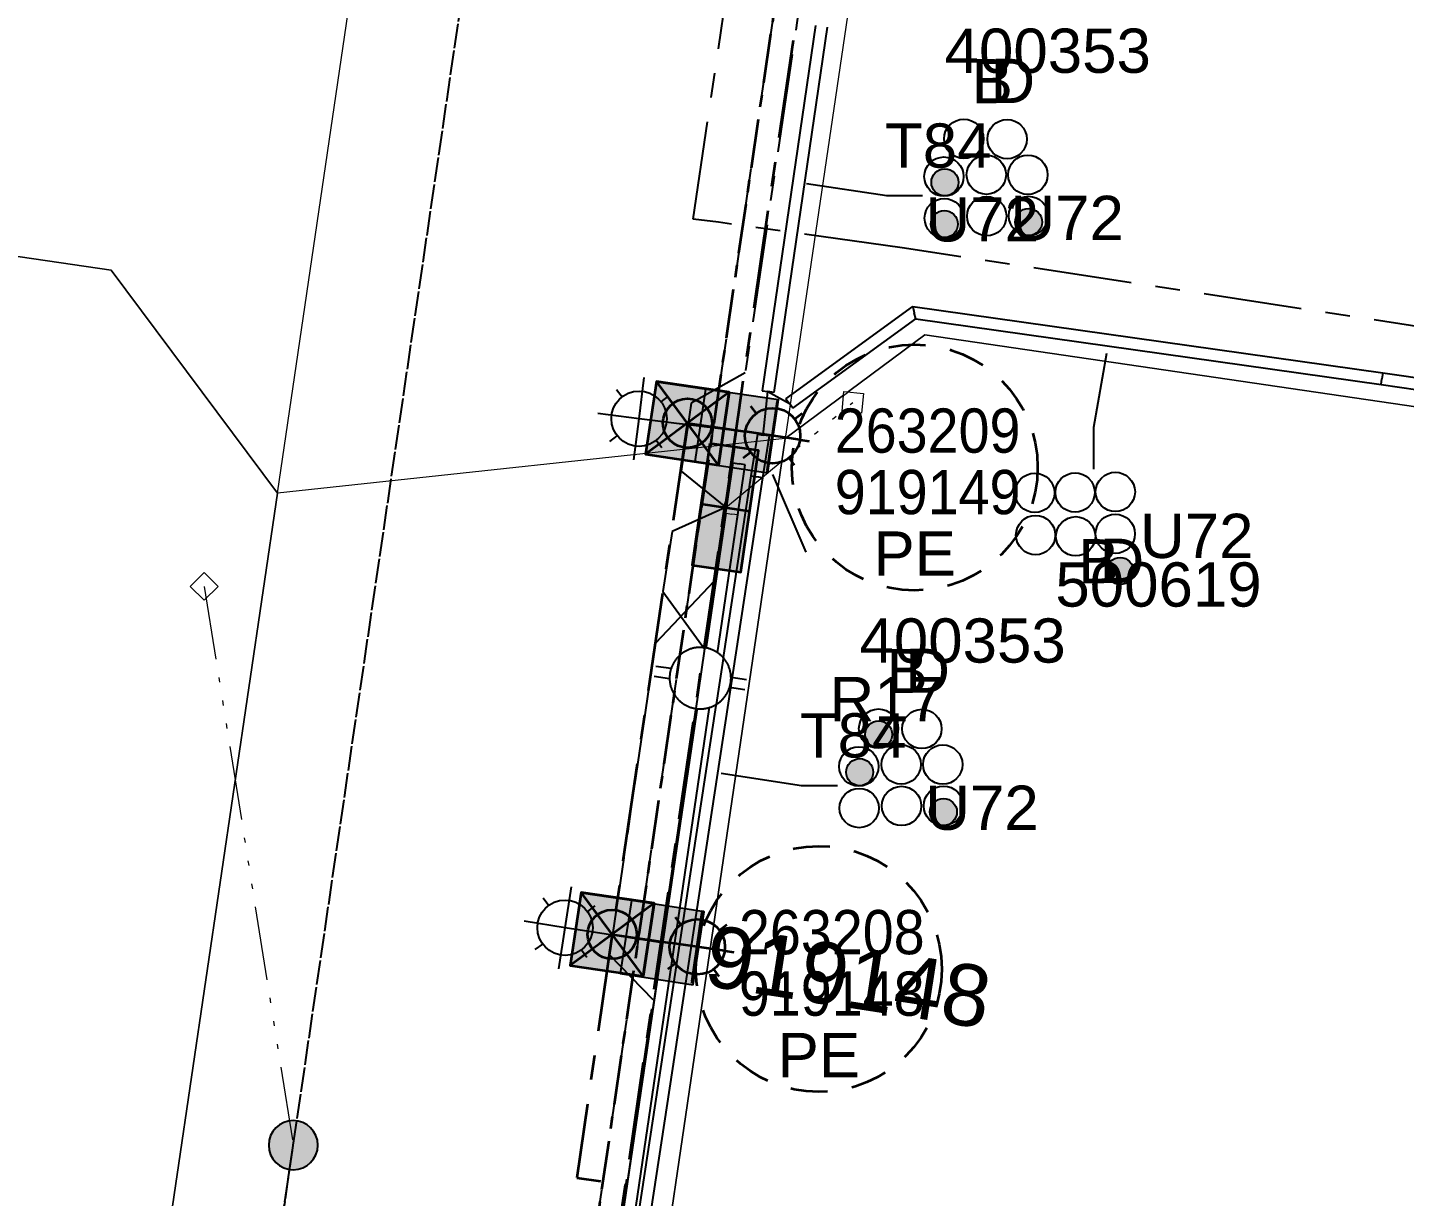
# Model space of a CAD drawing. Header units: metres. Extents: x 302924 to 304532, y 6268290 to 6269135.
# Drawn here: x 304173.9 to 304229.9, y 6268747.4 to 6268795 of the extents above; entities that cross this region are included whole.
import ezdxf
from ezdxf.enums import TextEntityAlignment as Align

# ---------------------------------------------------------------- set-up
doc = ezdxf.new("R2010")
doc.units = ezdxf.units.M
for name, pattern in [('Cable Exist OH', [1, 1, 0]), ('Cable Exist UG', [7, 4, -1, 1, -1]), ('Dash', [5, 3, -2]), ('PHANTOMX2', [6.6, 3, -0.75, 0.2, -0.75, 0.2, -0.75, 0.2, -0.75])]:
    doc.linetypes.add(name, pattern=pattern)
doc.layers.get('0').update_dxf_attribs({"color": 6})
for name, color, linetype, lineweight in [('_User Miscellaneous1', 30, 'Continuous', 13), ('_User Miscellaneous5', 121, 'Continuous', 13), ('_User_HV_Exist', 1, 'Continuous', 35), ('_User_LV_Exist', 5, 'Continuous', 35), ('_User_SL_Exist', 4, 'Continuous', 35), ('Cadastre Roads_SP_EXT', 218, 'Continuous', 15), ('Mains_HV_EXT', 13, 'Continuous', 25), ('Mains_LV_EXT', 163, 'Continuous', 25), ('Mains_LV_SL_EXT', 135, 'Continuous', 25), ('Mains_SL_EXT', 131, 'Continuous', 25), ('Services_SP_EXT', 42, 'PHANTOMX2', 20)]:
    doc.layers.add(name, color=color, linetype=linetype, lineweight=lineweight)
for name, color, linetype in [('Duct_SP_EXT', 30, 'Continuous'), ('Equip_LV_EXT', 7, 'Continuous'), ('Equip_SP_SL_EXT', 7, 'Continuous'), ('SupportsOH_SP_TR_HV_LV_SL_EXT', 7, 'Continuous'), ('SupportsUG_SP_LV_EXT', 7, 'Continuous'), ('SupportsUG_SP_LV_SL_EXT', 7, 'Continuous'), ('Trench_SP_EXT', 7, 'Continuous')]:
    doc.layers.add(name, color=color, linetype=linetype)
doc.styles.add('COLUMN_LABEL', font='arial.ttf', dxfattribs={"height": 2})
doc.styles.add('POLE_LABEL', font='arial.ttf', dxfattribs={"height": 2})
doc.styles.add('SL_LABEL', font='arial.ttf', dxfattribs={"height": 2})
doc.styles.get("Standard").update_dxf_attribs({"font": 'arial.ttf'})

# ---------------------------------------------------------------- blocks, each defined once
blk = doc.blocks.new('COLUMN_EXT')
blk.add_hatch(color=256).paths.add_polyline_path([(1.5, -1.5), (1.5, 1.5), (-1.5, 1.5), (-1.5, -1.5)])
blk.add_lwpolyline([(1.5, 1.5), (-1.5, 1.5), (-1.5, -1.5), (1.5, -1.5)], close=True)
at = {"flags": 1}
blk.add_attdef('Z', (-1.813, 2.351), '', height=0.2, rotation=180, dxfattribs=at)
at = {"flags": 9}
for tag, p in [('STREETNAME', (-1.813, 1.6)), ('SUBURB', (-1.813, 1.8)), ('NOTES', (-1.813, 2)), ('LOCATION', (-1.813, 1.4)), ('LEGEND', (-1.813, 1.2)), ('OWNED_BY', (-1.813, 0.6)), ('USAGE', (-1.813, 1)), ('STATE', (-1.813, 0.8)), ('COLUMN_TYPE', (-1.813, 0.4))]:
    blk.add_attdef(tag, text='', height=0.2, rotation=180, dxfattribs=at).set_placement(p, align=Align.MIDDLE_LEFT)
for tag, style, p in [('STRUCTURE_PLANT_NUMBER', 'POLE_LABEL', (-1.813, -0.031)), ('STREET_CODE', 'COLUMN_LABEL', (-1.813, 0.2))]:
    blk.add_attdef(tag, text='', height=0.2, rotation=180, dxfattribs=dict(at, style=style)).set_placement(p, align=Align.MIDDLE_LEFT)
at = {"style": 'COLUMN_LABEL', "width": 0.9, "flags": 8}
blk.add_attdef('ASSET_NUM', text='', height=2, rotation=270, dxfattribs=at).set_placement((2, -4), align=Align.MIDDLE_LEFT)
blk = doc.blocks.new('PILLAR_EXT')
blk.add_hatch(color=256).paths.add_polyline_path([(-2.5, 1), (-2.5, -1), (2.5, -1), (2.5, 1)])
for p, q in [((0, 1), (0, -1)), ((-2.5, 0), (2.5, 0))]:
    blk.add_line(p, q)
at = {"ltscale": 10}
blk.add_line((2.5, 0), (-2.5, 0), dxfattribs=at)
blk.add_lwpolyline([(-2.5, -1), (-1.25, -1), (1.25, -1), (2.5, -1), (2.5, 1), (-2.5, 1)], close=True)
at = {"width": 0.9, "flags": 8}
blk.add_attdef('ASSET_NUM', text='', height=2, rotation=90, dxfattribs=at).set_placement((-2, 4), align=Align.MIDDLE_LEFT)
for tag, p, flags in [('OWNED_BY', (0, -0.2), 9), ('STATE', (0, -0.4), 9), ('SUPPORT_TYPE', (0, -0.6), 9), ('USAGE', (0, -0.8), 9), ('LEGEND', (0, -1), 9), ('LOCATION', (0, -1.2), 9), ('STREETNAME', (0, -1.8), 9), ('NOTES', (0, -1.4), 9), ('PARENT', (0, -1.6), 9), ('SUBURB', (0, -2), 1)]:
    blk.add_attdef(tag, p, '', height=0.2, dxfattribs=dict(flags=flags))
blk = doc.blocks.new('DUCT_EXT')
blk.add_circle((0, 0.8), 0.8)
at = {"flags": 1}
blk.add_attdef('Z', (0, 0), '', height=0.2, dxfattribs=at)
at = {"flags": 9}
for tag, p in [('DUCT_CODE', (0, 0)), ('XSECT_TYPE', (0, -0.2)), ('STATE', (0, -0.6)), ('FB_REFERENCE', (0, -0.4)), ('NOTES', (0, -0.8))]:
    blk.add_attdef(tag, text='', height=0.2, dxfattribs=at).set_placement(p, align=Align.MIDDLE_LEFT)
blk = doc.blocks.new('*U496')
at = {"transparency": 33554687, "width": 0.9}
blk.add_attdef('LNUMBER', text='', height=1, rotation=171.1839, dxfattribs=at).set_placement((-6.764, 2.061), align=Align.MIDDLE_LEFT)
at = {"transparency": 33554687, "flags": 9}
for tag, p in [('LRATECODE', (-7.4, 0)), ('LOUTREACHVOCAB', (-7.2, 0)), ('LOUTREACH', (-7, 0)), ('LANTNUMBER', (-6.6, 0)), ('LNEW', (-6.4, 0)), ('LMASTVOCAB', (-6.2, 0)), ('LMAST', (-6, 0)), ('STATE', (-2, 0)), ('OWNED_BY', (-1.8, 0)), ('ORIENTATION', (-1.6, 0)), ('OPERATING_VOLTAGE', (-1.4, 0)), ('NO_PHASES', (-1.2, 0)), ('LANTERN_TYPE', (-1, 0)), ('LANTERN_PURPOSE', (-0.8, 0)), ('CONTROL_TYPE', (-0.6, 0)), ('CONSTRUCTED_VOLTAGE', (-0.4, 0))]:
    blk.add_attdef(tag, text='', height=0.001, rotation=270, dxfattribs=at).set_placement(p, align=Align.MIDDLE_LEFT)
at = {"transparency": 33554687, "style": 'SL_LABEL', "flags": 9}
blk.add_attdef('STREET_CODE', text='', height=0.001, rotation=270, dxfattribs=at).set_placement((0.001, 0), align=Align.MIDDLE_LEFT)
at = {"transparency": 33554687, "flags": 1}
blk.add_attdef('Z', (0, 0), '', height=0.001, rotation=270, dxfattribs=at)
at = {"transparency": 33554687, "flags": 9}
for tag, p in [('LREMOVE', (0, -7.6)), ('LREPLACE', (0, -7.8)), ('LTYPE', (0, -8)), ('LTYPEVOCAB', (0, -8.2)), ('LEGEND', (0, -8.4)), ('SUBURB', (0, -8.6)), ('STREETNAME', (0, -8.8)), ('LOCATION', (0, -9)), ('NOTES', (0, -9.2)), ('MAINTAINED_BY', (0, -9.863))]:
    blk.add_attdef(tag, text='', height=0.001, dxfattribs=at).set_placement(p, align=Align.MIDDLE_LEFT)
blk.add_attdef('OPERATED_BY', (0, -9.607), '', height=0.001, dxfattribs=at)
at = {"transparency": 33554687}
blk.add_wipeout([(-5.62, 0.872), (-4.838, 1.824), (-3.694, 2.281), (-2.742, 1.499), (-2.285, 0.355), (-3.067, -0.598), (-4.211, -1.055), (-5.163, -0.273)], dxfattribs=at)
for p, q in [((-3.953, 0.613), (-3.694, 2.281)), ((-4.838, 1.824), (-4.617, 1.521)), ((-2.742, 1.499), (-3.045, 1.277)), ((-3.953, 0.613), (-5.62, 0.872)), ((-4.211, -1.055), (-3.953, 0.613)), ((0, 0), (-3.953, 0.613)), ((-5.163, -0.273), (-4.861, -0.051)), ((-3.067, -0.598), (-3.289, -0.295))]:
    blk.add_line(p, q, dxfattribs=at)
blk.add_circle((-3.953, 0.613), 1.125, dxfattribs=at)
at = {"transparency": 33554687, "flags": 9}
for tag, p in [('LLAMPVOCAB', (-5.8, 0)), ('LLAMP', (-5.6, 0)), ('LEXIST', (-5.4, 0)), ('LCHARGE3PERCENT', (-5.2, 0)), ('LCHARGE3', (-5, 0)), ('LCHARGE2PERCENT', (-4.8, 0)), ('LCHARGE2', (-4.6, 0)), ('LCHARGE1PERCENT', (-4.4, 0)), ('LCHARGE1', (-4.2, 0)), ('LCATEGORY', (-4, 0)), ('LBRACKETVOCAB', (-3.8, 0)), ('LBRACKET', (-3.6, 0)), ('LKINGHEIGHT', (-3.4, 0)), ('CREPLACE', (-3.2, 0)), ('CREMOVE', (-3, 0)), ('CNUMBER', (-2.8, 0)), ('CNEW', (-2.6, 0)), ('CEXIST', (-2.4, 0)), ('USAGE', (-2.2, 0))]:
    blk.add_attdef(tag, text='', height=0.001, rotation=270, dxfattribs=at).set_placement(p, align=Align.MIDDLE_LEFT)
blk = doc.blocks.new('*U381')
at = {"width": 0.9}
blk.add_attdef('LNUMBER', text='', height=1, rotation=172.8975, dxfattribs=at).set_placement((-6.823, 1.858), align=Align.MIDDLE_LEFT)
at = {"flags": 9}
for tag, p in [('LRATECODE', (-7.4, 0)), ('LOUTREACHVOCAB', (-7.2, 0)), ('LOUTREACH', (-7, 0)), ('LANTNUMBER', (-6.6, 0)), ('LNEW', (-6.4, 0)), ('LMASTVOCAB', (-6.2, 0)), ('LMAST', (-6, 0)), ('STATE', (-2, 0)), ('OWNED_BY', (-1.8, 0)), ('ORIENTATION', (-1.6, 0)), ('OPERATING_VOLTAGE', (-1.4, 0)), ('NO_PHASES', (-1.2, 0)), ('LANTERN_TYPE', (-1, 0)), ('LANTERN_PURPOSE', (-0.8, 0)), ('CONTROL_TYPE', (-0.6, 0)), ('CONSTRUCTED_VOLTAGE', (-0.4, 0))]:
    blk.add_attdef(tag, text='', height=0.001, rotation=270, dxfattribs=at).set_placement(p, align=Align.MIDDLE_LEFT)
at = {"style": 'SL_LABEL', "flags": 9}
blk.add_attdef('STREET_CODE', text='', height=0.001, rotation=270, dxfattribs=at).set_placement((0.001, 0), align=Align.MIDDLE_LEFT)
at = {"flags": 1}
blk.add_attdef('Z', (0, 0), '', height=0.001, rotation=270, dxfattribs=at)
at = {"flags": 9}
for tag, p in [('LREMOVE', (0, -7.6)), ('LREPLACE', (0, -7.8)), ('LTYPE', (0, -8)), ('LTYPEVOCAB', (0, -8.2)), ('LEGEND', (0, -8.4)), ('SUBURB', (0, -8.6)), ('STREETNAME', (0, -8.8)), ('LOCATION', (0, -9)), ('NOTES', (0, -9.2)), ('MAINTAINED_BY', (0, -9.863))]:
    blk.add_attdef(tag, text='', height=0.001, dxfattribs=at).set_placement(p, align=Align.MIDDLE_LEFT)
blk.add_attdef('OPERATED_BY', (0, -9.607), '', height=0.001, dxfattribs=at)
at = {"transparency": 33554687}
blk.add_wipeout([(-5.644, 0.703), (-4.891, 1.678), (-3.761, 2.169), (-2.786, 1.416), (-2.295, 0.286), (-3.048, -0.689), (-4.178, -1.18), (-5.153, -0.427)], dxfattribs=at)
for p, q in [((-3.969, 0.495), (-3.761, 2.169)), ((-4.891, 1.678), (-4.66, 1.382)), ((-2.786, 1.416), (-3.082, 1.186)), ((-3.969, 0.495), (-5.644, 0.703)), ((-4.178, -1.18), (-3.969, 0.495)), ((0, 0), (-3.969, 0.495)), ((-5.153, -0.427), (-4.857, -0.196)), ((-3.048, -0.689), (-3.278, -0.393))]:
    blk.add_line(p, q)
blk.add_circle((-3.969, 0.495), 1.125)
at = {"flags": 9}
for tag, p in [('LLAMPVOCAB', (-5.8, 0)), ('LLAMP', (-5.6, 0)), ('LEXIST', (-5.4, 0)), ('LCHARGE3PERCENT', (-5.2, 0)), ('LCHARGE3', (-5, 0)), ('LCHARGE2PERCENT', (-4.8, 0)), ('LCHARGE2', (-4.6, 0)), ('LCHARGE1PERCENT', (-4.4, 0)), ('LCHARGE1', (-4.2, 0)), ('LCATEGORY', (-4, 0)), ('LBRACKETVOCAB', (-3.8, 0)), ('LBRACKET', (-3.6, 0)), ('LKINGHEIGHT', (-3.4, 0)), ('CREPLACE', (-3.2, 0)), ('CREMOVE', (-3, 0)), ('CNUMBER', (-2.8, 0)), ('CNEW', (-2.6, 0)), ('CEXIST', (-2.4, 0)), ('USAGE', (-2.2, 0))]:
    blk.add_attdef(tag, text='', height=0.001, rotation=270, dxfattribs=at).set_placement(p, align=Align.MIDDLE_LEFT)
blk = doc.blocks.new('CCP_EXT')
at = {"flags": 9}
for tag, p in [('OWNED_BY', (0, -1)), ('USAGE', (0, -1.2)), ('LEGEND', (0, -1.4)), ('LIFE_SUPPORT', (0, -1.6)), ('STATE', (0, -1.8)), ('NOTES', (0, -2))]:
    blk.add_attdef(tag, text='', height=0.2, dxfattribs=at).set_placement(p, align=Align.MIDDLE_LEFT)
at = {"transparency": 33554687}
blk.add_wipeout([(0, 0.566), (0.566, 0), (0, -0.566), (-0.566, 0)], dxfattribs=at)
blk.add_lwpolyline([(-0.566, 0), (0, 0.566), (0.566, 0), (0, -0.566), (-0.566, 0)])
at = {"flags": 1}
blk.add_attdef('Z', (0, 0), '', height=0.2, dxfattribs=at)
at = {"flags": 9}
for tag, p in [('CCP_TYPE', (0, 0)), ('OPERATING_VOLTAGE', (0, -0.6)), ('CONSTRUCTED_VOLTAGE', (0, -0.2)), ('NO_PHASES', (0, -0.4)), ('ORIENTATION', (0, -0.8))]:
    blk.add_attdef(tag, text='', height=0.2, dxfattribs=at).set_placement(p, align=Align.MIDDLE_LEFT)
blk = doc.blocks.new('POLE_EXT')
blk.add_hatch(color=256).paths.add_polyline_path([(-1, 0, 1), (1, 0, 1)])
blk.add_lwpolyline([(-1, 0, 1), (1, 0, 1)], format="xyb", close=True)
at = {"flags": 8}
blk.add_attdef('pNumber', text='', height=2, dxfattribs=at).set_placement((2.5, 2.5), align=Align.MIDDLE_CENTER)
at = {"style": 'POLE_LABEL', "flags": 9}
for tag, p in [('STRUCTURE_PLANT_NUMBER', (1.355, 0.028)), ('STREET_CODE', (1.355, -0.2))]:
    blk.add_attdef(tag, text='', height=0.2, dxfattribs=at).set_placement(p, align=Align.MIDDLE_LEFT)
at = {"flags": 9}
for tag, p in [('OWNED_BY', (1.355, -0.4)), ('PARENT', (1.355, -0.6)), ('SPECIAL_USE', (1.355, -0.8)), ('STATE', (1.355, -1)), ('USAGE', (1.355, -1.2)), ('cLV', (1.355, -1.4)), ('hDepth', (1.355, -1.6)), ('cHV', (1.355, -2)), ('hDia', (1.355, -1.8)), ('LBRACKET', (1.355, -2.2)), ('LExisting', (1.355, -2.4)), ('LANTNUMBER', (1.355, -2.6)), ('LOther', (1.355, -2.8)), ('cLinedev', (1.355, -3.4)), ('LRemove', (1.355, -3)), ('LEGEND', (1.355, -3.2)), ('pExisting', (1.355, -3.8)), ('LOCATION', (1.355, -3.6)), ('PFNUMBER', (1.355, -4)), ('pFooting', (1.355, -4.4)), ('NEWPFNUMBER', (1.355, -4.2)), ('pNew', (1.355, -4.6)), ('pRelocate', (1.355, -5)), ('pRemove', (1.355, -5.2)), ('pReplace', (1.355, -5.4)), ('pStay', (1.355, -5.6)), ('cspan', (1.355, -6)), ('STREETNAME', (1.355, -6.2)), ('pType', (1.355, -5.8)), ('SUBURB', (1.355, -6.4)), ('NOTES', (1.355, -6.6)), ('MAINTAINED_BY', (1.355, -6.814)), ('OPERATED_BY', (1.355, -7.014))]:
    blk.add_attdef(tag, text='', height=0.2, dxfattribs=at).set_placement(p, align=Align.MIDDLE_LEFT)
at = {"flags": 1}
blk.add_attdef('Z', (1.355, -7.328), '', height=0.2, dxfattribs=at)
blk = doc.blocks.new('LV_UG_LINKS_OPEN_EXT')
at = {"layer": 'Equip_LV_EXT'}
for tag, height, flags, p in [('ACTUAL_STATUS', 0.167, 9, (3.167, -1.667)), ('CONSTRUCTED_VOLTAGE', 0.167, 9, (3.167, -1.833)), ('NO_PHASES', 0.167, 9, (3.167, -2)), ('OPERATING_VOLTAGE', 0.2, 9, (3, -2.6)), ('ORIENTATION', 0.2, 9, (3, -2.8)), ('STATE', 0.2, 9, (3, -3)), ('SWITCH_TYPE', 0.2, 9, (3, -3.2)), ('USAGE', 0.2, 9, (3, -3.4)), ('OWNED_BY', 0.2, 9, (3, -3.8)), ('OPERATED_BY', 0.2, 9, (3, -4)), ('NOTES', 0.2, 9, (3, -3.6)), ('MAINTAINED_BY', 0.2, 9, (3, -4.2)), ('NUMBER_OF_PHASES', 0.2, 9, (3, -4.4)), ('TYPE', 0.2, 9, (3, -4.6)), ('Z', 0.2, 1, (3, -4.8))]:
    blk.add_attdef(tag, text='', height=height, dxfattribs=dict(at, flags=flags)).set_placement(p, align=Align.MIDDLE_LEFT)
at = {"transparency": 33554687}
blk.add_wipeout([(4, 1.25), (3.969, 1.25), (3.939, 1.248), (3.908, 1.247), (3.877, 1.244), (3.847, 1.241), (3.817, 1.236), (3.786, 1.232), (3.756, 1.226), (3.726, 1.22), (3.696, 1.213), (3.667, 1.205), (3.637, 1.196), (3.608, 1.187), (3.579, 1.177), (3.55, 1.166), (3.522, 1.155), (3.493, 1.143), (3.466, 1.13), (3.438, 1.117), (3.411, 1.102), (3.384, 1.088), (3.357, 1.072), (3.331, 1.056), (3.306, 1.039), (3.28, 1.022), (3.255, 1.004), (3.231, 0.985), (3.207, 0.966), (3.184, 0.947), (3.161, 0.926), (3.138, 0.905), (3.116, 0.884), (3.095, 0.862), (3.074, 0.839), (3.053, 0.816), (3.034, 0.793), (3.015, 0.769), (2.996, 0.745), (2.978, 0.72), (2.961, 0.694), (2.944, 0.669), (2.928, 0.643), (2.912, 0.616), (2.898, 0.589), (2.883, 0.562), (2.87, 0.534), (2.857, 0.507), (2.845, 0.478), (2.834, 0.45), (2.823, 0.421), (2.813, 0.392), (2.804, 0.363), (2.795, 0.333), (2.787, 0.304), (2.78, 0.274), (2.774, 0.244), (2.768, 0.214), (2.764, 0.183), (2.759, 0.153), (2.756, 0.123), (2.753, 0.092), (2.752, 0.061), (2.75, 0.031), (2.75, 0), (2.75, -0.031), (2.752, -0.061), (2.753, -0.092), (2.756, -0.123), (2.759, -0.153), (2.764, -0.183), (2.768, -0.214), (2.774, -0.244), (2.78, -0.274), (2.787, -0.304), (2.795, -0.333), (2.804, -0.363), (2.813, -0.392), (2.823, -0.421), (2.834, -0.45), (2.845, -0.478), (2.857, -0.507), (2.87, -0.534), (2.883, -0.562), (2.898, -0.589), (2.912, -0.616), (2.928, -0.643), (2.944, -0.669), (2.961, -0.694), (2.978, -0.72), (2.996, -0.745), (3.015, -0.769), (3.034, -0.793), (3.053, -0.816), (3.074, -0.839), (3.095, -0.862), (3.116, -0.884), (3.138, -0.905), (3.161, -0.926), (3.184, -0.947), (3.207, -0.966), (3.231, -0.985), (3.255, -1.004), (3.28, -1.022), (3.306, -1.039), (3.331, -1.056), (3.357, -1.072), (3.384, -1.088), (3.411, -1.102), (3.438, -1.117), (3.466, -1.13), (3.493, -1.143), (3.522, -1.155), (3.55, -1.166), (3.579, -1.177), (3.608, -1.187), (3.637, -1.196), (3.667, -1.205), (3.696, -1.213), (3.726, -1.22), (3.756, -1.226), (3.786, -1.232), (3.817, -1.236), (3.847, -1.241), (3.877, -1.244), (3.908, -1.247), (3.939, -1.248), (3.969, -1.25), (4, -1.25), (4.031, -1.25), (4.061, -1.248), (4.092, -1.247), (4.123, -1.244), (4.153, -1.241), (4.183, -1.236), (4.214, -1.232), (4.244, -1.226), (4.274, -1.22), (4.304, -1.213), (4.333, -1.205), (4.363, -1.196), (4.392, -1.187), (4.421, -1.177), (4.45, -1.166), (4.478, -1.155), (4.507, -1.143), (4.534, -1.13), (4.562, -1.117), (4.589, -1.102), (4.616, -1.088), (4.643, -1.072), (4.669, -1.056), (4.694, -1.039), (4.72, -1.022), (4.745, -1.004), (4.769, -0.985), (4.793, -0.966), (4.816, -0.947), (4.839, -0.926), (4.862, -0.905), (4.884, -0.884), (4.905, -0.862), (4.926, -0.839), (4.947, -0.816), (4.966, -0.793), (4.985, -0.769), (5.004, -0.745), (5.022, -0.72), (5.039, -0.694), (5.056, -0.669), (5.072, -0.643), (5.088, -0.616), (5.102, -0.589), (5.117, -0.562), (5.13, -0.534), (5.143, -0.507), (5.155, -0.478), (5.166, -0.45), (5.177, -0.421), (5.187, -0.392), (5.196, -0.363), (5.205, -0.333), (5.213, -0.304), (5.22, -0.274), (5.226, -0.244), (5.232, -0.214), (5.236, -0.183), (5.241, -0.153), (5.244, -0.123), (5.247, -0.092), (5.248, -0.061), (5.25, -0.031), (5.25, 0), (5.25, 0.031), (5.248, 0.061), (5.247, 0.092), (5.244, 0.123), (5.241, 0.153), (5.236, 0.183), (5.232, 0.214), (5.226, 0.244), (5.22, 0.274), (5.213, 0.304), (5.205, 0.333), (5.196, 0.363), (5.187, 0.392), (5.177, 0.421), (5.166, 0.45), (5.155, 0.478), (5.143, 0.507), (5.13, 0.534), (5.117, 0.562), (5.102, 0.589), (5.088, 0.616), (5.072, 0.643), (5.056, 0.669), (5.039, 0.694), (5.022, 0.72), (5.004, 0.745), (4.985, 0.769), (4.966, 0.793), (4.947, 0.816), (4.926, 0.839), (4.905, 0.862), (4.884, 0.884), (4.862, 0.905), (4.839, 0.926), (4.816, 0.947), (4.793, 0.966), (4.769, 0.985), (4.745, 1.004), (4.72, 1.022), (4.694, 1.039), (4.669, 1.056), (4.643, 1.072), (4.616, 1.088), (4.589, 1.102), (4.562, 1.117), (4.534, 1.13), (4.507, 1.143), (4.478, 1.155), (4.45, 1.166), (4.421, 1.177), (4.392, 1.187), (4.363, 1.196), (4.333, 1.205), (4.304, 1.213), (4.274, 1.22), (4.244, 1.226), (4.214, 1.232), (4.183, 1.236), (4.153, 1.241), (4.123, 1.244), (4.092, 1.247), (4.061, 1.248), (4.031, 1.25)], dxfattribs=at).dxf.layer = 'Equip_LV_EXT'
at = {"layer": 'Equip_LV_EXT'}
for p, q in [((3.792, 1.863), (3.792, 1.232)), ((4.208, 1.863), (4.208, 1.232)), ((3.792, -1.232), (3.792, -1.863)), ((4.208, -1.232), (4.208, -1.863))]:
    blk.add_line(p, q, dxfattribs=at)
at = {"layer": 'Equip_LV_EXT', "flags": 128}
blk.add_lwpolyline([(4, 1.25), (3.969, 1.25), (3.939, 1.248), (3.908, 1.247), (3.877, 1.244), (3.847, 1.241), (3.817, 1.236), (3.786, 1.232), (3.756, 1.226), (3.726, 1.22), (3.696, 1.213), (3.667, 1.205), (3.637, 1.196), (3.608, 1.187), (3.579, 1.177), (3.55, 1.166), (3.522, 1.155), (3.493, 1.143), (3.466, 1.13), (3.438, 1.117), (3.411, 1.102), (3.384, 1.088), (3.357, 1.072), (3.331, 1.056), (3.306, 1.039), (3.28, 1.022), (3.255, 1.004), (3.231, 0.985), (3.207, 0.966), (3.184, 0.947), (3.161, 0.926), (3.138, 0.905), (3.116, 0.884), (3.095, 0.862), (3.074, 0.839), (3.053, 0.816), (3.034, 0.793), (3.015, 0.769), (2.996, 0.745), (2.978, 0.72), (2.961, 0.694), (2.944, 0.669), (2.928, 0.643), (2.912, 0.616), (2.898, 0.589), (2.883, 0.562), (2.87, 0.534), (2.857, 0.507), (2.845, 0.478), (2.834, 0.45), (2.823, 0.421), (2.813, 0.392), (2.804, 0.363), (2.795, 0.333), (2.787, 0.304), (2.78, 0.274), (2.774, 0.244), (2.768, 0.214), (2.764, 0.183), (2.759, 0.153), (2.756, 0.123), (2.753, 0.092), (2.752, 0.061), (2.75, 0.031), (2.75, 0), (2.75, -0.031), (2.752, -0.061), (2.753, -0.092), (2.756, -0.123), (2.759, -0.153), (2.764, -0.183), (2.768, -0.214), (2.774, -0.244), (2.78, -0.274), (2.787, -0.304), (2.795, -0.333), (2.804, -0.363), (2.813, -0.392), (2.823, -0.421), (2.834, -0.45), (2.845, -0.478), (2.857, -0.507), (2.87, -0.534), (2.883, -0.562), (2.898, -0.589), (2.912, -0.616), (2.928, -0.643), (2.944, -0.669), (2.961, -0.694), (2.978, -0.72), (2.996, -0.745), (3.015, -0.769), (3.034, -0.793), (3.053, -0.816), (3.074, -0.839), (3.095, -0.862), (3.116, -0.884), (3.138, -0.905), (3.161, -0.926), (3.184, -0.947), (3.207, -0.966), (3.231, -0.985), (3.255, -1.004), (3.28, -1.022), (3.306, -1.039), (3.331, -1.056), (3.357, -1.072), (3.384, -1.088), (3.411, -1.102), (3.438, -1.117), (3.466, -1.13), (3.493, -1.143), (3.522, -1.155), (3.55, -1.166), (3.579, -1.177), (3.608, -1.187), (3.637, -1.196), (3.667, -1.205), (3.696, -1.213), (3.726, -1.22), (3.756, -1.226), (3.786, -1.232), (3.817, -1.236), (3.847, -1.241), (3.877, -1.244), (3.908, -1.247), (3.939, -1.248), (3.969, -1.25), (4, -1.25), (4.031, -1.25), (4.061, -1.248), (4.092, -1.247), (4.123, -1.244), (4.153, -1.241), (4.183, -1.236), (4.214, -1.232), (4.244, -1.226), (4.274, -1.22), (4.304, -1.213), (4.333, -1.205), (4.363, -1.196), (4.392, -1.187), (4.421, -1.177), (4.45, -1.166), (4.478, -1.155), (4.507, -1.143), (4.534, -1.13), (4.562, -1.117), (4.589, -1.102), (4.616, -1.088), (4.643, -1.072), (4.669, -1.056), (4.694, -1.039), (4.72, -1.022), (4.745, -1.004), (4.769, -0.985), (4.793, -0.966), (4.816, -0.947), (4.839, -0.926), (4.862, -0.905), (4.884, -0.884), (4.905, -0.862), (4.926, -0.839), (4.947, -0.816), (4.966, -0.793), (4.985, -0.769), (5.004, -0.745), (5.022, -0.72), (5.039, -0.694), (5.056, -0.669), (5.072, -0.643), (5.088, -0.616), (5.102, -0.589), (5.117, -0.562), (5.13, -0.534), (5.143, -0.507), (5.155, -0.478), (5.166, -0.45), (5.177, -0.421), (5.187, -0.392), (5.196, -0.363), (5.205, -0.333), (5.213, -0.304), (5.22, -0.274), (5.226, -0.244), (5.232, -0.214), (5.236, -0.183), (5.241, -0.153), (5.244, -0.123), (5.247, -0.092), (5.248, -0.061), (5.25, -0.031), (5.25, 0), (5.25, 0.031), (5.248, 0.061), (5.247, 0.092), (5.244, 0.123), (5.241, 0.153), (5.236, 0.183), (5.232, 0.214), (5.226, 0.244), (5.22, 0.274), (5.213, 0.304), (5.205, 0.333), (5.196, 0.363), (5.187, 0.392), (5.177, 0.421), (5.166, 0.45), (5.155, 0.478), (5.143, 0.507), (5.13, 0.534), (5.117, 0.562), (5.102, 0.589), (5.088, 0.616), (5.072, 0.643), (5.056, 0.669), (5.039, 0.694), (5.022, 0.72), (5.004, 0.745), (4.985, 0.769), (4.966, 0.793), (4.947, 0.816), (4.926, 0.839), (4.905, 0.862), (4.884, 0.884), (4.862, 0.905), (4.839, 0.926), (4.816, 0.947), (4.793, 0.966), (4.769, 0.985), (4.745, 1.004), (4.72, 1.022), (4.694, 1.039), (4.669, 1.056), (4.643, 1.072), (4.616, 1.088), (4.589, 1.102), (4.562, 1.117), (4.534, 1.13), (4.507, 1.143), (4.478, 1.155), (4.45, 1.166), (4.421, 1.177), (4.392, 1.187), (4.363, 1.196), (4.333, 1.205), (4.304, 1.213), (4.274, 1.22), (4.244, 1.226), (4.214, 1.232), (4.183, 1.236), (4.153, 1.241), (4.123, 1.244), (4.092, 1.247), (4.061, 1.248), (4.031, 1.25)], close=True, dxfattribs=at)
blk = doc.blocks.new('CABLE_LARGE_EXT')
h = blk.add_hatch(color=256)
edge = h.paths.add_edge_path()
edge.add_arc((0, 0.55), 0.55, 0, 360)
blk.add_circle((0, 0.55), 0.55)
at = {"flags": 1}
blk.add_attdef('Z', (0, 0), '', height=0.2, dxfattribs=at)
at = {"flags": 9}
for tag, p in [('COND_CODE', (0, 0)), ('XSECT_SIZE', (0, -0.6)), ('STATE', (0, -0.4)), ('FB_REFERENCE', (0, -0.2)), ('NOTES', (0, -0.8))]:
    blk.add_attdef(tag, text='', height=0.2, dxfattribs=at).set_placement(p, align=Align.MIDDLE_LEFT)
blk = doc.blocks.new('*U285')
at = {"linetype": 'Dash', "ltscale": 0.5}
blk.add_circle((0, 0), 5, dxfattribs=at)
at = {"insert": (0, -2.6), "char_height": 1.8, "attachment_point": 2}
blk.add_mtext('PE', dxfattribs=at)
at = {"width": 0.8}
blk.add_attdef('SNUMBER', text='', height=1.8, dxfattribs=at).set_placement((0, 0.5), align=Align.CENTER)
at = {"flags": 1}
blk.add_attdef('Z', (0, 0), '', height=0.2, dxfattribs=at)
at = {"width": 0.8}
blk.add_attdef('CNUMBER', text='', height=1.8, dxfattribs=at).set_placement((0, -0.25), align=Align.TOP_CENTER)
blk = doc.blocks.new('*U512')
at = {"linetype": 'Continuous', "transparency": 33554687}
h = blk.add_hatch(color=256, dxfattribs=at)
h.dxf.hatch_style = 1
h.paths.add_polyline_path([(2.516, 1.496), (2.516, -1.504), (5.516, -1.504), (5.516, 1.496)])
at = {"transparency": 33554687}
h = blk.add_hatch(color=256, dxfattribs=at)
h.dxf.hatch_style = 1
h.paths.add_polyline_path([(2.516, 1.496), (5.516, -1.504), (2.516, -1.504)])
for p, q in [((0.516, 1.121), (0.516, 1.496)), ((2.516, 1.496), (5.516, -1.504)), ((2.516, -1.504), (5.516, 1.496)), ((-0.545, 1.056), (-0.28, 0.791)), ((1.576, 1.056), (1.311, 0.791)), ((-0.609, -0.004), (-0.984, -0.004)), ((4.016, -0.004), (1.641, -0.004)), ((-0.545, -1.065), (-0.28, -0.8)), ((1.576, -1.065), (1.311, -0.8)), ((0.516, -1.504), (0.516, -1.129))]:
    blk.add_line(p, q, dxfattribs=at)
at = {"linetype": 'Continuous', "transparency": 33554687}
blk.add_line((-0.609, -0.004), (1.641, -0.004), dxfattribs=at)
at = {"linetype": 'Continuous', "transparency": 33554687, "flags": 128}
blk.add_lwpolyline([(0.516, 1.402), (0.516, -1.411)], dxfattribs=at)
at = {"transparency": 33554687}
blk.add_lwpolyline([(2.516, 1.496), (2.516, -1.504), (5.516, -1.504), (5.516, 1.496)], close=True, dxfattribs=at)
at = {"transparency": 33554687, "flags": 128}
blk.add_lwpolyline([(2.516, 1.496), (5.516, -1.504), (2.516, -1.504), (2.516, 1.496)], dxfattribs=at)
at = {"transparency": 33554687}
for centre, radius in [((0.516, -0.004), 1.125), ((4.016, -0.004), 1)]:
    blk.add_circle(centre, radius, dxfattribs=at)
blk = doc.blocks.new('*U510')
at = {"linetype": 'Continuous', "transparency": 33554687}
h = blk.add_hatch(color=256, dxfattribs=at)
h.dxf.hatch_style = 1
h.paths.add_polyline_path([(2.5, 1.5), (2.5, -1.5), (5.5, -1.5), (5.5, 1.5)])
at = {"transparency": 33554687}
h = blk.add_hatch(color=256, dxfattribs=at)
h.dxf.hatch_style = 1
h.paths.add_polyline_path([(2.5, 1.5), (5.5, -1.5), (2.5, -1.5)])
for p, q in [((0.5, 1.125), (0.5, 1.5)), ((2.5, 1.5), (5.5, -1.5)), ((2.5, -1.5), (5.5, 1.5)), ((-0.561, 1.061), (-0.295, 0.795)), ((1.561, 1.061), (1.295, 0.795)), ((-0.625, 0), (-1, 0)), ((4, 0), (1.625, 0)), ((-0.561, -1.061), (-0.295, -0.796)), ((1.561, -1.061), (1.295, -0.796)), ((0.5, -1.5), (0.5, -1.125))]:
    blk.add_line(p, q, dxfattribs=at)
at = {"linetype": 'Continuous', "transparency": 33554687}
blk.add_line((-0.625, 0), (1.625, 0), dxfattribs=at)
at = {"linetype": 'Continuous', "transparency": 33554687, "flags": 128}
blk.add_lwpolyline([(0.5, 1.406), (0.5, -1.406)], dxfattribs=at)
at = {"transparency": 33554687}
blk.add_lwpolyline([(2.5, 1.5), (2.5, -1.5), (5.5, -1.5), (5.5, 1.5)], close=True, dxfattribs=at)
at = {"transparency": 33554687, "flags": 128}
blk.add_lwpolyline([(2.5, 1.5), (5.5, -1.5), (2.5, -1.5), (2.5, 1.5)], dxfattribs=at)
at = {"transparency": 33554687}
for centre, radius in [((0.5, 0), 1.125), ((4, 0), 1)]:
    blk.add_circle(centre, radius, dxfattribs=at)

msp = doc.modelspace()

# ---------------------------------------------------------------- linework, layer by layer
at = {"layer": '_User Miscellaneous1', "transparency": 33554687}
for p, q in [((304205.9193, 6268795.0706), (304203.7483, 6268780.2143)), ((304206.394, 6268794.9996), (304204.2233, 6268780.1448)), ((304204.7204, 6268779.8872), (304209.8753, 6268783.6331)), ((304209.8753, 6268783.6331), (304228.9876, 6268780.9388)), ((304209.8753, 6268783.6331), (304209.9379, 6268783.3819)), ((304205.0026, 6268779.4989), (304210.0005, 6268783.1307)), ((304210.0005, 6268783.1307), (304209.9379, 6268783.3819)), ((304210.0005, 6268783.1307), (304228.9197, 6268780.4636)), ((304228.9876, 6268780.9388), (304228.9537, 6268780.7012)), ((304228.9876, 6268780.9388), (304236.8135, 6268779.8061)), ((304203.7483, 6268780.2143), (304203.9858, 6268780.1796)), ((304204.2233, 6268780.1448), (304203.9858, 6268780.1796)), ((304228.9197, 6268780.4636), (304228.9537, 6268780.7012)), ((304228.9197, 6268780.4636), (304236.7448, 6268779.331)), ((304204.7204, 6268779.8872), (304204.8615, 6268779.6931)), ((304205.0026, 6268779.4989), (304204.8615, 6268779.6931)), ((304202.284, 6268775.2302), (304196.6651, 6268737.0521)), ((304202.7589, 6268775.1603), (304197.1399, 6268736.9823)), ((304202.284, 6268775.2302), (304202.5215, 6268775.1953)), ((304202.7589, 6268775.1603), (304202.5215, 6268775.1953))]:
    msp.add_line(p, q, dxfattribs=at)
at = {"layer": '_User Miscellaneous1', "lineweight": 25, "transparency": 33554687}
for p, q in [((304176.2288, 6268597.9941), (304202.5798, 6268777.2737)), ((304176.7037, 6268597.9243), (304203.0547, 6268777.2039)), ((304202.5798, 6268777.2737), (304202.8172, 6268777.2388)), ((304203.0547, 6268777.2039), (304202.8172, 6268777.2388))]:
    msp.add_line(p, q, dxfattribs=at)
at = {"layer": '_User Miscellaneous5', "linetype": 'Continuous', "transparency": 33554597}
for points in [[(304153.0331, 6268788.6644), (304177.2825, 6268785.1151), (304184.0359, 6268776.0409), (304188.1062, 6268803.7465)], [(303933.939, 6268776.2554), (304178.802, 6268740.4098), (304184.0359, 6268776.0409), (304184.0359, 6268776.0409), (304177.2825, 6268785.1151), (304153.0331, 6268788.6644)]]:
    msp.add_lwpolyline(points, dxfattribs=at)
msp.add_lwpolyline([(304237.0805, 6268778.5698), (304210.3623, 6268782.4904), (304204.6923, 6268778.2699), (304198.6902, 6268737.4903), (304230.3546, 6268732.8555), (304237.0805, 6268778.5698)], close=True, dxfattribs=at)
at = {"layer": '_User_LV_Exist', "color": 3, "linetype": 'Cable Exist UG', "transparency": 33554687, "flags": 128}
msp.add_lwpolyline([(304194.5971, 6268723.4616), (304198.19, 6268747.9101)], dxfattribs=at)
at = {"layer": 'Duct_SP_EXT'}
for p, q in [((304205.9193, 6268795.0706), (304203.7483, 6268780.2143)), ((304209.8753, 6268783.6331), (304228.9876, 6268780.9388)), ((304209.8753, 6268783.6331), (304209.9379, 6268783.3819)), ((304210.0005, 6268783.1307), (304209.9379, 6268783.3819)), ((304210.0005, 6268783.1307), (304228.9197, 6268780.4636)), ((304228.9876, 6268780.9388), (304228.9537, 6268780.7012)), ((304228.9876, 6268780.9388), (304236.8135, 6268779.8061)), ((304203.7483, 6268780.2143), (304203.9858, 6268780.1796)), ((304204.2233, 6268780.1448), (304203.9858, 6268780.1796)), ((304228.9197, 6268780.4636), (304228.9537, 6268780.7012)), ((304228.9197, 6268780.4636), (304236.7448, 6268779.331)), ((304204.7204, 6268779.8872), (304204.8615, 6268779.6931)), ((304205.0026, 6268779.4989), (304204.8615, 6268779.6931)), ((304203.5569, 6268778.4433), (304203.2977, 6268776.746)), ((304203.5569, 6268778.4433), (304203.7941, 6268778.4071)), ((304204.0314, 6268778.3709), (304203.7722, 6268776.6736)), ((304204.0314, 6268778.3709), (304203.7941, 6268778.4071)), ((304203.2977, 6268776.746), (304203.5349, 6268776.7098)), ((304203.7722, 6268776.6736), (304203.5349, 6268776.7098))]:
    msp.add_line(p, q, dxfattribs=at)
for points in [[(304210.2771, 6268788.1329), (304208.8211, 6268788.1329), (304205.5506, 6268788.6292)], [(304210.2771, 6268788.1329), (304208.8211, 6268788.1329), (304205.5506, 6268788.6292)], [(304217.2431, 6268777.025), (304217.2431, 6268778.7321), (304217.764, 6268781.7386)], [(304206.8144, 6268764.1432), (304205.3584, 6268764.1432), (304202.0879, 6268764.6396)]]:
    msp.add_lwpolyline(points, dxfattribs=at)
at = {"layer": 'Mains_LV_EXT', "linetype": 'Cable Exist OH'}
for points in [[(304184.684, 6268749.525), (304192.3626, 6268801.7656)], [(304175.078, 6268683.897), (304177.6732, 6268701.6272), (304184.684, 6268749.525)]]:
    msp.add_lwpolyline(points, dxfattribs=at)
at = {"layer": 'Mains_SL_EXT', "linetype": 'Cable Exist OH'}
msp.add_lwpolyline([(304175.079, 6268683.9039), (304177.645, 6268701.516), (304184.684, 6268749.525)], dxfattribs=at)
at = {"layer": 'Trench_SP_EXT', "linetype": 'Cable Exist UG'}
for points in [[(304203.7941, 6268778.4071), (304203.9859, 6268780.1796)], [(304203.9859, 6268780.1796), (304204.8615, 6268779.6931)], [(304204.1768, 6268776.8001), (304205.5323, 6268773.6501)]]:
    msp.add_lwpolyline(points, dxfattribs=at)

# ---------------------------------------------------------------- block references
at = {"layer": '_User_SL_Exist', "linetype": 'ByBlock', "lineweight": -2}
ref = msp.add_blockref('*U285', (304206.0588, 6268756.6911), dxfattribs=at)
ref.add_attrib('SNUMBER', '263208', dxfattribs={"layer": '0', "height": 1.8, "width": 0.9}).set_placement((304202.8088, 6268758.1911), align=Align.MIDDLE_LEFT)
ref.add_attrib('CNUMBER', '919148', dxfattribs={"layer": '0', "height": 1.8, "width": 0.9}).set_placement((304202.8088, 6268755.6911), align=Align.MIDDLE_LEFT)
at = {"layer": 'Duct_SP_EXT'}
for name, p in [('DUCT_EXT', (304211.9511, 6268789.657)), ('DUCT_EXT', (304213.712, 6268789.6447)), ('DUCT_EXT', (304211.1467, 6268788.1199)), ('DUCT_EXT', (304212.869, 6268788.1989)), ('DUCT_EXT', (304214.5588, 6268788.1959)), ('CABLE_LARGE_EXT', (304211.1831, 6268788.1372)), ('DUCT_EXT', (304211.1596, 6268786.4277)), ('DUCT_EXT', (304212.8835, 6268786.5118)), ('DUCT_EXT', (304214.5872, 6268786.5207)), ('CABLE_LARGE_EXT', (304211.1584, 6268786.4382)), ('CABLE_LARGE_EXT', (304214.5872, 6268786.5207)), ('DUCT_EXT', (304208.4884, 6268765.6674)), ('CABLE_LARGE_EXT', (304208.4877, 6268765.6822)), ('DUCT_EXT', (304210.2493, 6268765.6551)), ('DUCT_EXT', (304207.6839, 6268764.1303)), ('DUCT_EXT', (304209.4063, 6268764.2092)), ('DUCT_EXT', (304211.0961, 6268764.2062)), ('CABLE_LARGE_EXT', (304207.7204, 6268764.1476)), ('DUCT_EXT', (304207.6969, 6268762.438)), ('DUCT_EXT', (304209.4208, 6268762.5221)), ('DUCT_EXT', (304211.1245, 6268762.531)), ('CABLE_LARGE_EXT', (304211.1245, 6268762.5311))]:
    msp.add_blockref(name, p, dxfattribs=at)
for name, p, rotation in [('DUCT_EXT', (304215.6416, 6268776.0484), 89.32197507365993), ('DUCT_EXT', (304217.2761, 6268776.0693), 89.66139716937685), ('DUCT_EXT', (304218.9152, 6268776.091), 89.66139716937685), ('DUCT_EXT', (304215.6745, 6268774.3309), 89.32197507365993), ('DUCT_EXT', (304218.9141, 6268774.3873), 89.66139716937685), ('DUCT_EXT', (304217.3021, 6268774.2854), 89.66139716937685), ('CABLE_LARGE_EXT', (304218.8578, 6268772.8843), 90.69236240995338)]:
    msp.add_blockref(name, p, dxfattribs=dict(at, rotation=rotation))
at = {"layer": 'SupportsOH_SP_TR_HV_LV_SL_EXT'}
msp.add_blockref('POLE_EXT', (304184.684, 6268749.525), dxfattribs=at)
at = {"layer": 'SupportsUG_SP_LV_EXT', "rotation": 261.626816603589}
msp.add_blockref('PILLAR_EXT', (304202.2556, 6268775.4478), dxfattribs=at)
at = {"layer": 'SupportsUG_SP_LV_SL_EXT', "rotation": 261.6268165705941}
msp.add_blockref('COLUMN_EXT', (304202.7164, 6268778.5787), dxfattribs=at)
at = {"layer": 'SupportsUG_SP_LV_SL_EXT'}
ref = msp.add_blockref('COLUMN_EXT', (304199.6883, 6268757.7595), dxfattribs=dict(at, rotation=261.183923252129))
ref.add_attrib('ASSET_NUM', '919148', dxfattribs={"height": 2.5, "rotation": 351.18392, "style": 'COLUMN_LABEL'}).set_placement((304201.6883, 6268758.5095), align=Align.TOP_LEFT)

# ---------------------------------------------------------------- texts
at = {"layer": 'Duct_SP_EXT'}
for s, p in [('400353', (304211.1715, 6268793.1415)), ('B', (304212.2729, 6268791.9024)), ('D', (304213.0364, 6268791.9147)), ('T84', (304208.7481, 6268789.283)), ('U72', (304210.3967, 6268786.282)), ('U72', (304213.8507, 6268786.3406)), ('U72', (304219.1195, 6268773.4083)), ('B', (304216.6051, 6268772.3765)), ('D', (304217.4729, 6268772.3946)), ('500619', (304215.676, 6268771.431)), ('400353', (304207.7088, 6268769.1519)), ('B', (304208.8102, 6268767.9127)), ('D', (304209.5737, 6268767.9251)), ('R17', (304206.4975, 6268766.7712)), ('T84', (304205.2854, 6268765.2934)), ('U72', (304210.388, 6268762.351))]:
    msp.add_text(s, height=1.8, dxfattribs=at).set_placement(p)

# ---------------------------------------------------------------- next in the draw order: block references
at = {"layer": 'Equip_SP_SL_EXT'}
for name, p in [('*U381', (304202.7164, 6268778.5786)), ('*U496', (304199.6883, 6268757.7595))]:
    msp.add_blockref(name, p, dxfattribs=at)
at = {"layer": 'Services_SP_EXT', "rotation": 219.6396038432364}
msp.add_blockref('CCP_EXT', (304207.4357, 6268779.7392), dxfattribs=at)
at = {"layer": 'Services_SP_EXT'}
msp.add_blockref('CCP_EXT', (304181.063, 6268772.2538), dxfattribs=at)

# ---------------------------------------------------------------- next in the draw order: linework, layer by layer
at = {"layer": 'Cadastre Roads_SP_EXT', "linetype": 'Continuous'}
for points in [[(304265.9543, 6268792.028), (304207.9682, 6268800.525), (304204.6923, 6268778.2699), (304210.3623, 6268782.4904), (304237.0805, 6268778.5698), (304263.8017, 6268774.6631), (304265.9543, 6268792.028)], [(304182.109, 6268624.5969), (304183.9264, 6268636.9644), (304185.743, 6268649.3318), (304187.5596, 6268661.6993), (304189.0128, 6268671.5939), (304190.8294, 6268683.9614), (304192.646, 6268696.3289), (304194.4625, 6268708.6973), (304196.5833, 6268723.1427), (304198.6902, 6268737.4903), (304204.6923, 6268778.2699), (304184.0359, 6268776.041), (304178.802, 6268740.4099), (304171.7932, 6268692.6976), (304169.4987, 6268677.0791), (304160.206, 6268613.7674), (304158.3872, 6268601.389), (304178.184, 6268597.8817), (304182.109, 6268624.5969)]]:
    msp.add_lwpolyline(points, close=True, dxfattribs=at)
at = {"layer": 'Duct_SP_EXT'}
for p, q in [((304206.394, 6268794.9996), (304204.2233, 6268780.1448)), ((304204.7204, 6268779.8872), (304209.8753, 6268783.6331)), ((304205.0026, 6268779.4989), (304210.0005, 6268783.1307))]:
    msp.add_line(p, q, dxfattribs=at)
at = {"layer": 'Mains_HV_EXT', "linetype": 'Cable Exist UG'}
msp.add_lwpolyline([(304262.9294, 6268777.8454), (304260.2724, 6268778.2519), (304260.2724, 6268778.2519), (304209.4412, 6268786.0288), (304201.9707, 6268787.061), (304200.9521, 6268787.1939), (304200.9521, 6268787.1939), (304203.0214, 6268801.2525), (304204.9191, 6268814.1707), (304209.8592, 6268813.3887), (304209.8592, 6268813.3887), (304279.0361, 6268803.2421), (304279.5499, 6268806.5007), (304279.5499, 6268806.5007), (304286.1724, 6268851.5744), (304286.2151, 6268851.7897), (304295.8527, 6268851.3881), (304296.2494, 6268851.3571), (304296.2494, 6268851.3571), (304296.0183, 6268849.7926), (304298.9838, 6268849.3392), (304302.9391, 6268848.7596), (304303.0909, 6268850.5726)], dxfattribs=at)
at = {"layer": 'Mains_LV_EXT', "linetype": 'Cable Exist UG'}
msp.add_lwpolyline([(304280.7611, 6268821.6235), (304280.2681, 6268818.2678), (304281.9417, 6268815.9002), (304279.9716, 6268802.1024), (304208.8718, 6268812.5203), (304207.4963, 6268802.8364), (304205.9895, 6268800.816), (304203.0645, 6268780.944), (304200.8618, 6268779.7125), (304200.4546, 6268776.9464), (304202.2598, 6268775.4765)], dxfattribs=at)
at = {"layer": 'Mains_LV_SL_EXT', "linetype": 'Cable Exist UG'}
msp.add_lwpolyline([(304202.2598, 6268775.4765), (304202.7217, 6268778.6148)], dxfattribs=at)
at = {"layer": 'Services_SP_EXT'}
for points in [[(304202.2556, 6268775.4477), (304207.4357, 6268779.7392)], [(304181.063, 6268772.2539), (304184.684, 6268749.525)]]:
    msp.add_lwpolyline(points, dxfattribs=at)

# ---------------------------------------------------------------- next in the draw order: block references
at = {"layer": '_User_LV_Exist', "transparency": 33554687, "rotation": 171.65}
for name, p in [('*U510', (304204.6731, 6268778.3112)), ('*U512', (304201.6249, 6268757.5131))]:
    msp.add_blockref(name, p, dxfattribs=at)
at = {"layer": '_User_LV_Exist', "rotation": 261.626816603589}
msp.add_blockref('PILLAR_EXT', (304202.2556, 6268775.4478), dxfattribs=at)
at = {"layer": '_User_SL_Exist', "linetype": 'ByBlock', "lineweight": -2}
ref = msp.add_blockref('*U285', (304209.9553, 6268777.0907), dxfattribs=at)
ref.add_attrib('SNUMBER', '263209', dxfattribs={"layer": '0', "height": 1.8, "width": 0.9}).set_placement((304206.7053, 6268778.5907), align=Align.MIDDLE_LEFT)
ref.add_attrib('CNUMBER', '919149', dxfattribs={"layer": '0', "height": 1.8, "width": 0.9}).set_placement((304206.7053, 6268776.0907), align=Align.MIDDLE_LEFT)

# ---------------------------------------------------------------- next in the draw order: block references
at = {"layer": 'Equip_LV_EXT', "rotation": 261.626816603589}
msp.add_blockref('LV_UG_LINKS_OPEN_EXT', (304201.8187, 6268772.4797), dxfattribs=at)

# ---------------------------------------------------------------- next in the draw order: linework, layer by layer
at = {"layer": '_User_HV_Exist', "linetype": 'Cable Exist UG', "ltscale": 0.5, "flags": 128}
msp.add_lwpolyline([(304177.3589, 6268612.6811), (304186.6185, 6268676.1588), (304195.6387, 6268736.8101), (304204.9224, 6268800.2787), (304205.0517, 6268801.1219), (304205.8626, 6268806.7925)], dxfattribs=at)
at = {"layer": '_User_LV_Exist', "color": 3, "linetype": 'Cable Exist UG', "transparency": 33554687, "flags": 128}
for points in [[(304205.0072, 6268794.4516), (304203.2104, 6268782.2222), (304202.7993, 6268779.4238), (304202.7993, 6268779.4238), (304202.7993, 6268779.4238), (304202.7993, 6268779.4238), (304202.7993, 6268779.4238), (304198.19, 6268747.9101)], [(304200.7155, 6268778.892), (304197.6541, 6268758.1118), (304196.2112, 6268748.2001), (304197.2006, 6268748.0551)]]:
    msp.add_lwpolyline(points, dxfattribs=at)
at = {"layer": 'Duct_SP_EXT'}
for p, q in [((304203.2977, 6268776.746), (304197.2246, 6268736.9702)), ((304203.7722, 6268776.6736), (304197.6994, 6268736.8998))]:
    msp.add_line(p, q, dxfattribs=at)
at = {"layer": 'Mains_HV_EXT', "linetype": 'Cable Exist UG'}
msp.add_lwpolyline([(304177.3589, 6268612.6811), (304186.6185, 6268676.1588), (304195.6387, 6268736.8101), (304204.9224, 6268800.2787), (304205.0517, 6268801.1219), (304205.8626, 6268806.7925)], dxfattribs=at)
at = {"layer": 'Mains_LV_EXT', "linetype": 'Cable Exist UG'}
msp.add_lwpolyline([(304194.6125, 6268723.4138), (304199.3158, 6268755.434), (304197.5562, 6268757.2552), (304199.4261, 6268769.9597), (304201.8187, 6268772.4798), (304202.2556, 6268775.4478)], dxfattribs=at)
at = {"layer": 'Mains_LV_SL_EXT', "linetype": 'Cable Exist UG'}
msp.add_lwpolyline([(304202.2584, 6268775.4673), (304200.0915, 6268774.4806), (304199.7133, 6268772.0433), (304201.4136, 6268769.7155), (304199.652, 6268757.759)], dxfattribs=at)

doc.saveas('drawing.dxf')
